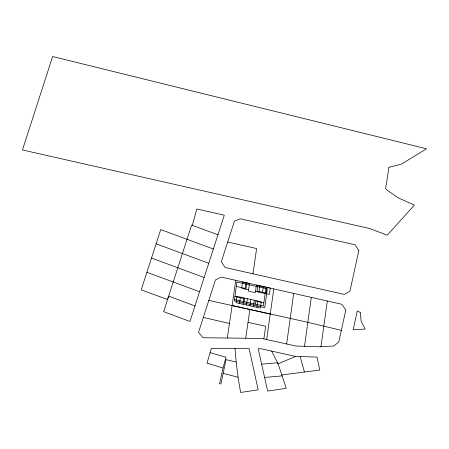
<?xml version="1.0" encoding="UTF-8"?>
<svg xmlns="http://www.w3.org/2000/svg" width="449" height="449" viewBox="0 0 449 449"><rect width="100%" height="100%" fill="white"/><g stroke="black" fill="none" stroke-linecap="round" stroke-linejoin="round"><path stroke-width="0.67" d="M286.658 343.979L293.685 293.41M239.542 303.479L240.411 297.159M243.016 304.248L243.88 297.928M245.098 289.089L245.968 282.775M244.166 301.694L244.582 298.675L234.922 296.542M246.574 284.2L245.973 288.567L236.309 286.434M246.484 305.011L247.354 298.697M249.958 305.78L250.828 299.461M253.432 306.549L254.297 300.229M255.279 304.147L255.694 301.133L263.821 302.929M257.681 286.658L257.081 291.025L265.247 292.827M256.901 307.312L257.771 300.998M258.989 292.159L259.853 285.845M262.457 292.928L263.327 286.608M265.931 293.697L266.801 287.377M304.506 346.297L311.292 297.384M320.934 346.707L327.315 300.998M265.859 288.466L263.395 305.943L234.507 299.556M263.877 338.9L261.941 338.467L203.01 337.721L198.525 332.282L215.419 280.002L221.273 277.072L341.751 304.254L345.831 309.933L338.787 342.009L333.792 345.999L319.587 346.78L295.801 346.016L263.877 338.9L265.656 326.283L248.011 322.326M266.655 339.523L273.789 288.92M232.133 305.573L235.736 280.333M252.989 273.8L256.615 248.561L227.682 242.022M245.732 338.265L249.852 309.473L232.139 305.567L227.278 338.03M223.03 368.012L219.561 383.682L220.908 384.047L226.021 359.627L236.191 362.085L238.049 377.216L240.613 392.471L258.175 389.833L249.133 348.62L211.311 348.368L207.051 363.146L223.03 368.012L225.993 357.264L210.239 352.69M192.34 225.347L196.825 208.976L224.281 215.194L189.972 321.456L163.638 311.645L191.611 225.084L217.95 234.788M295.7 356.388L278.111 363.785L286.215 388.306L267.671 391.096L258.169 348.727L260.942 348.755L295.7 356.388L317.05 357.078L319.783 370.055L281.736 374.96M261.745 364.161L277.6 362.775L278.111 363.785L271.645 351.101M264.803 377.424L282.062 375.914M248.572 289.858L241.624 288.325L242.494 282.006L249.436 283.538L248.398 291.115L255.341 292.647L256.385 285.076L270.27 288.146L269.406 294.46L255.515 291.395M249.852 309.473L307.801 322.309L341.347 330.352M208.83 300.398L270.259 313.997M203.324 317.432L229.518 323.465M223.142 373.388L238.049 377.216M151.515 258.04L204.16 277.499M146.902 272.285L199.575 291.721M156.117 243.818L208.757 263.271M213.354 249.032L160.731 229.574L141.199 289.902L167.567 299.517L168.644 296.144L194.978 305.943M300.168 356.534L304.416 371.991M236.191 362.085L235.012 348.458M236.909 282.067L234.322 300.909L264.753 307.632L267.346 288.791L236.909 282.067M236.937 296.396L236.067 302.71L260.375 308.081L261.245 301.767L236.937 296.396M388.969 167.286L385.629 188.535L386.937 190.067L398.353 197.908L414.382 205.12L387.263 235.214L369.65 228.519L22.45 149.972L52.64 56.529L426.55 148.793L401.283 164.188L388.969 167.286M360.244 312.42L361.17 321.445L365.189 329.066L353.155 329.791L357.286 310.949L360.244 312.42M358.818 250.654L349.928 291.233L344.243 294.398L225.157 267.52L221.323 261.722L234.412 221.155L240.31 218.815L355.092 244.784L358.818 250.654"/></g></svg>
